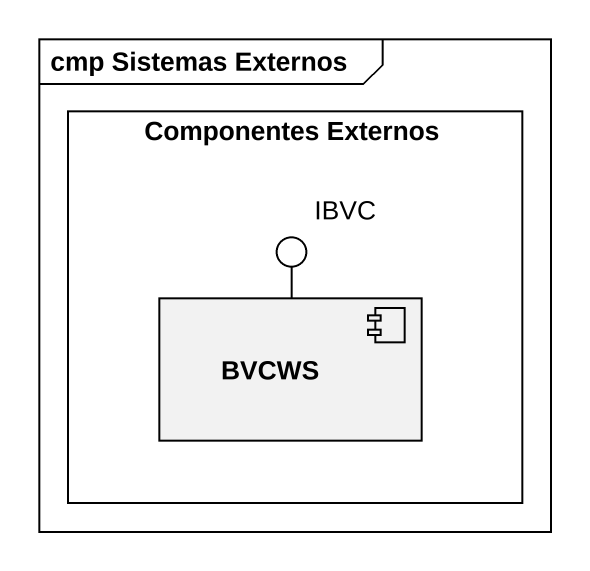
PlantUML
@startuml
mainframe cmp Sistemas Externos
rectangle "Componentes Externos" as Componentes_Externos {
  component BVCWS
}
() IBVC
BVCWS -up- IBVC
@enduml
